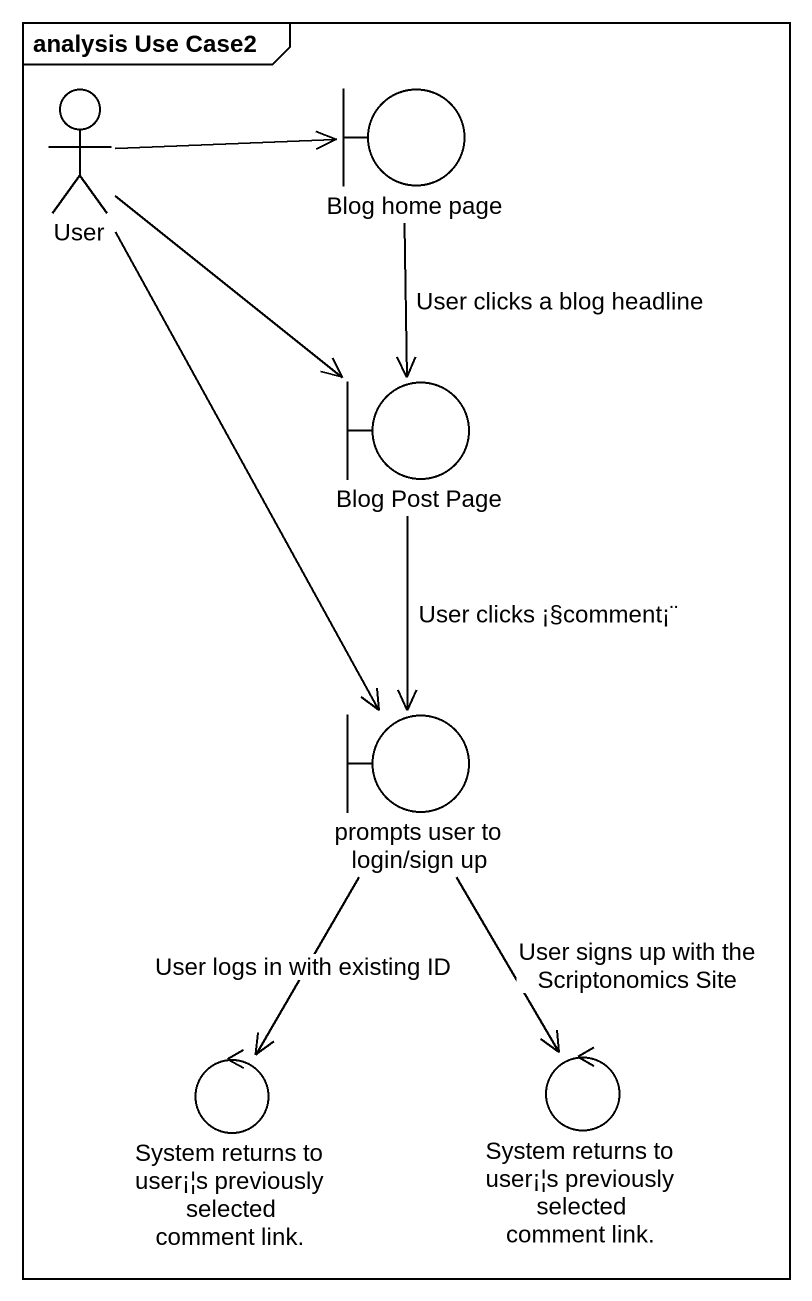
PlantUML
@startuml
mainframe analysis Use Case2
actor User
boundary "Blog home page" as Blog_home_page
boundary "Blog Post Page" as Blog_Post_Page
boundary "prompts user to login/sign up" as prompts_user_to_login_sign
control "System returns to user¡¦s previously selected comment link." as System_returns_to_user_s
control "System returns to user¡¦s previously selected comment link." as System_returns_to_user_s_2
User -right-> Blog_home_page
User --> Blog_Post_Page
User --> prompts_user_to_login_sign
Blog_home_page --> Blog_Post_Page : User clicks a blog headline
Blog_Post_Page --> prompts_user_to_login_sign : User clicks ¡§comment¡¨
prompts_user_to_login_sign --> System_returns_to_user_s : User logs in with existing ID
prompts_user_to_login_sign --> System_returns_to_user_s_2 : User signs up with the Scriptonomics Site
@enduml
